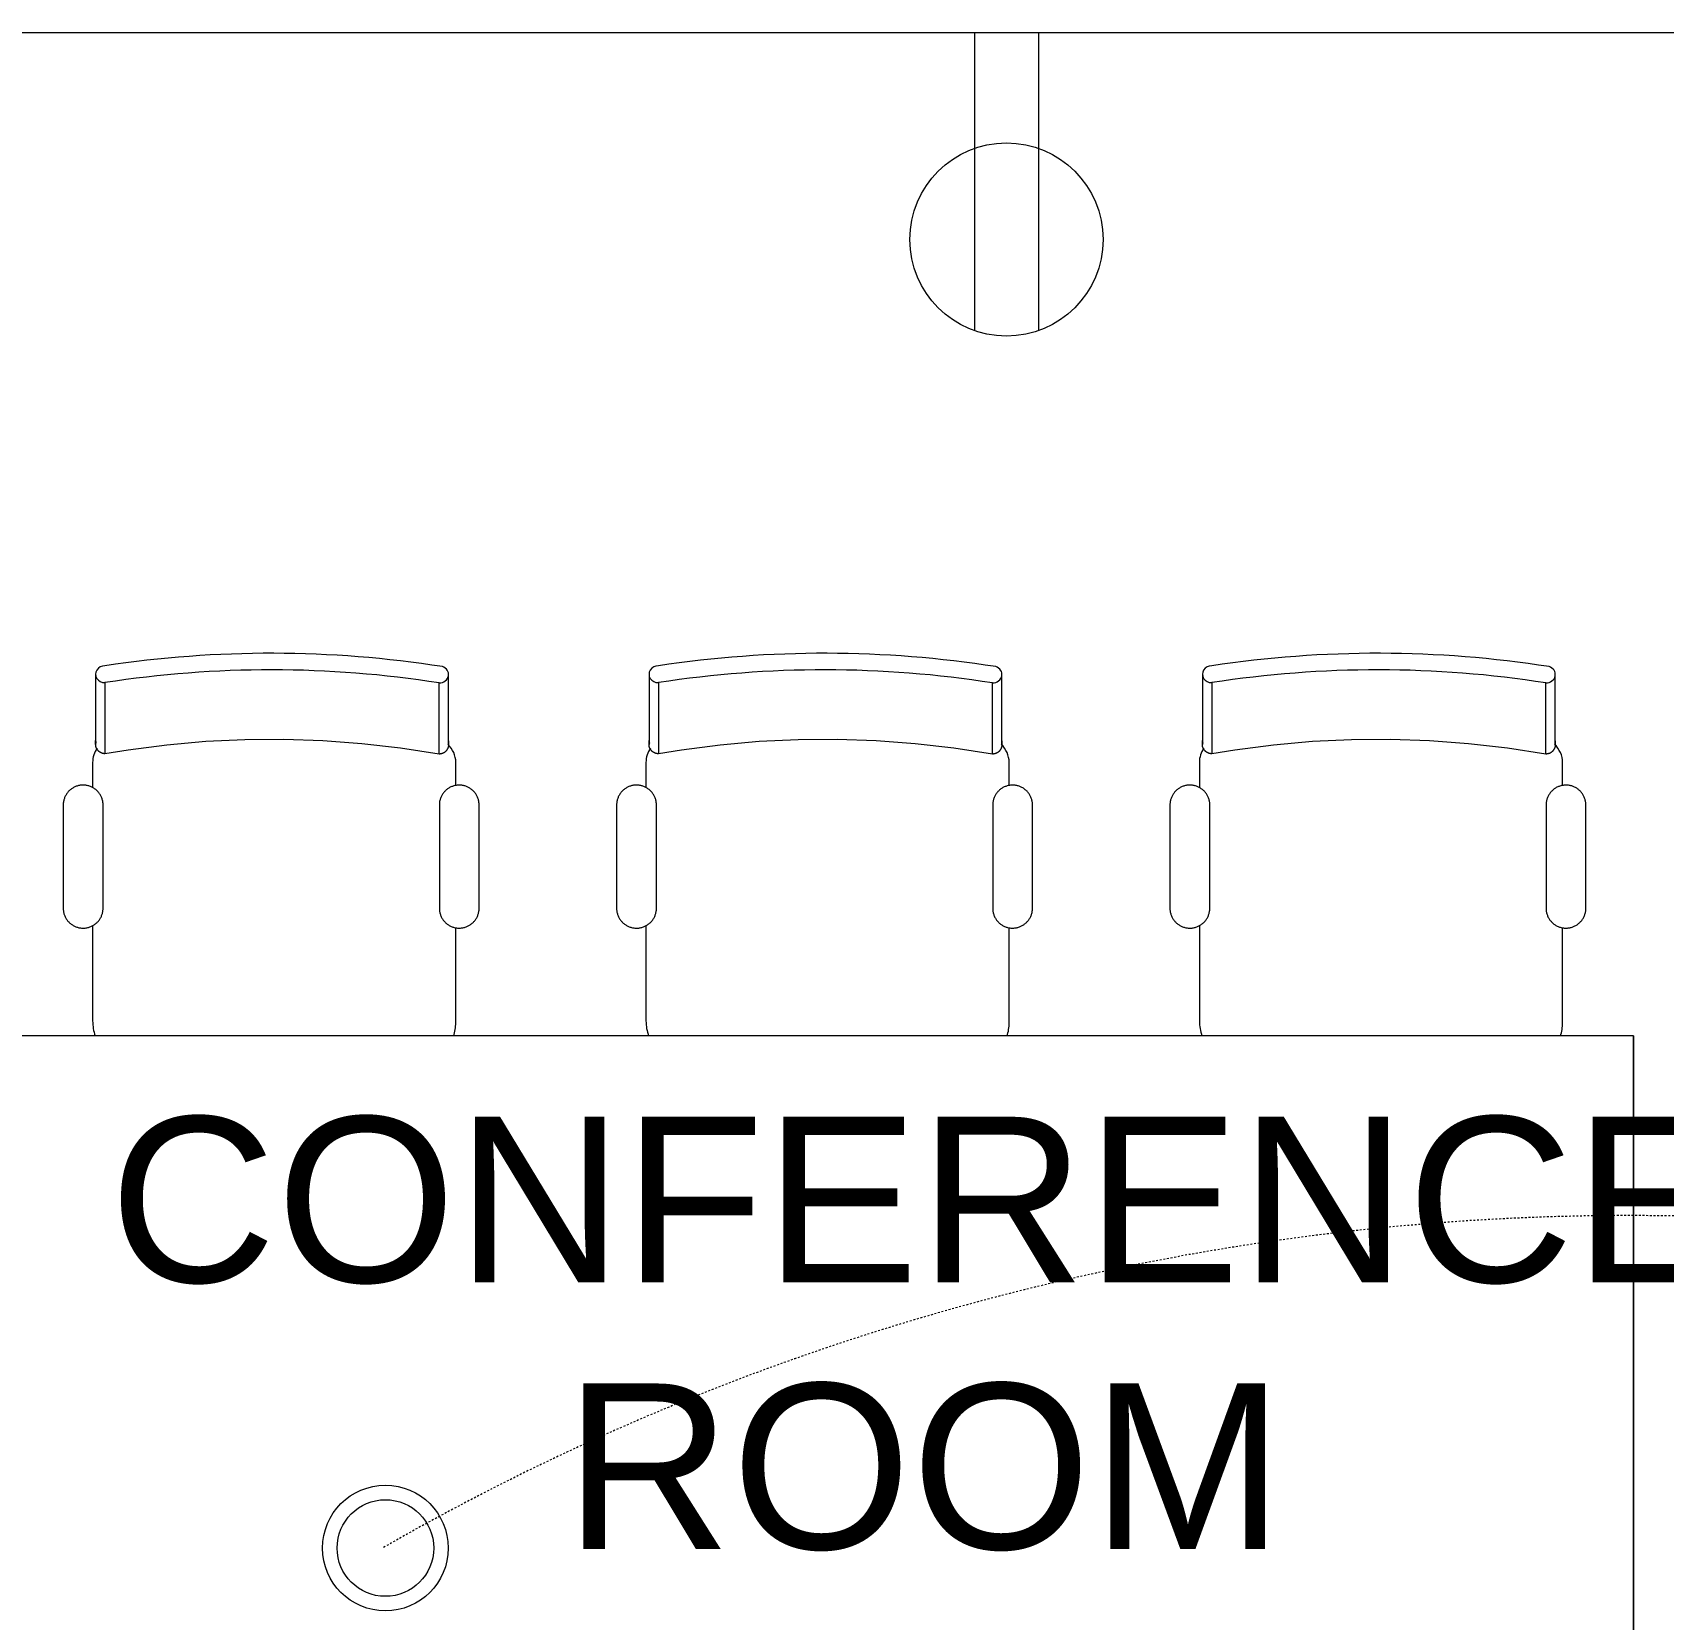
# Model space of a CAD drawing. Header units: inches. Extents: x 1 to 4284, y -575 to 745.
# Drawn here: x 1550.7 to 1639.3, y 375.7 to 462 of the extents above; entities that cross this region are included whole.
import ezdxf

# ---------------------------------------------------------------- set-up
doc = ezdxf.new("R2010")
doc.units = ezdxf.units.IN
doc.header["$MEASUREMENT"] = 0
doc.linetypes.add('Hidden 1_16_', pattern=[0.09375, 0.0625, -0.03125])
for name, color, linetype, lineweight in [('A-ANNO-NOTE', 131, 'Continuous', 20), ('A-AREA-IDEN', 2, 'Continuous', 20), ('A-DETL', 90, 'Continuous', 9), ('I-FURN', 30, 'Continuous', 9), ('I-WALL', 2, 'Continuous', 13)]:
    doc.layers.add(name, color=color, linetype=linetype, lineweight=lineweight)
doc.styles.add('Arial', font='arial.ttf', dxfattribs={"height": 9})

# ---------------------------------------------------------------- blocks, each defined once
blk = doc.blocks.new('Conf Table - Rect - Seats 10 - 10 x 4 - 3D - Typical-1548269-New Construction - Tel_Data_Elec Plan')
at = {"layer": 'I-FURN'}
for p, q in [((-60, 24), (-60, -24)), ((-60, -24), (-60, 24)), ((-65.873, -11.422), (-60.695, -11.422)), ((-60, -24), (60, -24)), ((-60, -24), (60, -24)), ((-56.14, -24.702), (-56.14, -29.88)), ((-36.397, -29.993), (-36.397, -24.813)), ((-26.057, -24.702), (-26.057, -29.88)), ((-6.314, -29.993), (-6.314, -24.813)), ((4.025, -24.702), (4.025, -29.88)), ((23.768, -29.993), (23.768, -24.813)), ((-57.409, -30.94), (-57.409, -36.549)), ((-55.245, -36.549), (-55.245, -30.94)), ((-36.966, -30.94), (-36.966, -36.549)), ((-34.798, -36.549), (-34.798, -30.94)), ((-27.327, -30.94), (-27.327, -36.549)), ((-25.162, -36.549), (-25.162, -30.94)), ((-6.883, -30.94), (-6.883, -36.549)), ((-4.715, -36.549), (-4.715, -30.94)), ((2.756, -30.94), (2.756, -36.549)), ((4.92, -36.549), (4.92, -30.94)), ((23.2, -30.94), (23.2, -36.549)), ((25.368, -36.549), (25.368, -30.94)), ((-56.14, -37.609), (-56.14, -38.864)), ((-36.397, -38.864), (-36.397, -37.492)), ((-26.057, -37.609), (-26.057, -38.864)), ((-6.314, -38.864), (-6.314, -37.492)), ((4.025, -37.609), (4.025, -38.864)), ((23.768, -38.864), (23.768, -37.492)), ((-55.239, -39.323), (-55.239, -43.186)), ((-37.069, -43.202), (-37.069, -39.34)), ((-25.157, -39.323), (-25.157, -43.186)), ((-6.986, -43.202), (-6.986, -39.34)), ((4.926, -39.323), (4.926, -43.186)), ((23.097, -43.202), (23.097, -39.34))]:
    blk.add_line(p, q, dxfattribs=at)
at = {"layer": 'I-FURN', "flags": 128}
for points in [[(-55.245, -30.94), (-55.246, -30.897), (-55.249, -30.854), (-55.253, -30.811), (-55.259, -30.768), (-55.267, -30.725), (-55.276, -30.683), (-55.287, -30.641), (-55.3, -30.6), (-55.315, -30.559), (-55.331, -30.519), (-55.348, -30.479), (-55.368, -30.441), (-55.388, -30.403), (-55.411, -30.366), (-55.434, -30.329), (-55.459, -30.294), (-55.486, -30.26), (-55.514, -30.227), (-55.543, -30.195), (-55.573, -30.164), (-55.605, -30.135), (-55.638, -30.106), (-55.672, -30.079), (-55.707, -30.054), (-55.743, -30.03), (-55.78, -30.007), (-55.817, -29.986), (-55.856, -29.966), (-55.895, -29.948), (-55.935, -29.932), (-55.976, -29.917), (-56.017, -29.904), (-56.059, -29.892), (-56.101, -29.882), (-56.143, -29.874), (-56.186, -29.867), (-56.229, -29.863), (-56.272, -29.86), (-56.316, -29.858), (-56.359, -29.859), (-56.402, -29.861), (-56.445, -29.865), (-56.488, -29.87), (-56.531, -29.878), (-56.573, -29.887), (-56.615, -29.897), (-56.657, -29.91), (-56.698, -29.924), (-56.738, -29.939), (-56.778, -29.956), (-56.817, -29.975), (-56.855, -29.996), (-56.892, -30.017), (-56.929, -30.041), (-56.964, -30.065), (-56.999, -30.092), (-57.032, -30.119), (-57.064, -30.148), (-57.095, -30.178), (-57.125, -30.209), (-57.154, -30.242), (-57.181, -30.276), (-57.207, -30.31), (-57.232, -30.346), (-57.255, -30.383), (-57.276, -30.42), (-57.296, -30.458), (-57.315, -30.498), (-57.332, -30.537), (-57.347, -30.578), (-57.361, -30.619), (-57.373, -30.66), (-57.383, -30.703), (-57.392, -30.745), (-57.399, -30.788), (-57.404, -30.831), (-57.407, -30.874), (-57.409, -30.917), (-57.409, -30.94)], [(-34.798, -30.94), (-34.799, -30.897), (-34.801, -30.854), (-34.806, -30.811), (-34.812, -30.768), (-34.819, -30.725), (-34.829, -30.683), (-34.84, -30.641), (-34.853, -30.599), (-34.867, -30.558), (-34.883, -30.518), (-34.901, -30.479), (-34.92, -30.44), (-34.941, -30.402), (-34.963, -30.364), (-34.987, -30.328), (-35.012, -30.293), (-35.039, -30.259), (-35.067, -30.226), (-35.096, -30.193), (-35.127, -30.163), (-35.158, -30.133), (-35.191, -30.105), (-35.225, -30.078), (-35.26, -30.052), (-35.296, -30.028), (-35.333, -30.005), (-35.371, -29.984), (-35.41, -29.965), (-35.449, -29.946), (-35.489, -29.93), (-35.53, -29.915), (-35.571, -29.902), (-35.613, -29.89), (-35.655, -29.88), (-35.698, -29.872), (-35.74, -29.866), (-35.784, -29.861), (-35.827, -29.858), (-35.87, -29.856), (-35.913, -29.857), (-35.957, -29.859), (-36, -29.863), (-36.043, -29.868), (-36.086, -29.876), (-36.128, -29.885), (-36.17, -29.895), (-36.212, -29.908), (-36.253, -29.922), (-36.293, -29.937), (-36.333, -29.955), (-36.372, -29.973), (-36.41, -29.994), (-36.448, -30.016), (-36.484, -30.039), (-36.52, -30.064), (-36.554, -30.09), (-36.588, -30.118), (-36.62, -30.147), (-36.651, -30.177), (-36.681, -30.208), (-36.71, -30.241), (-36.737, -30.274), (-36.763, -30.309), (-36.788, -30.345), (-36.811, -30.381), (-36.832, -30.419), (-36.852, -30.458), (-36.871, -30.497), (-36.888, -30.537), (-36.903, -30.577), (-36.917, -30.618), (-36.929, -30.66), (-36.939, -30.702), (-36.948, -30.745), (-36.955, -30.787), (-36.96, -30.83), (-36.964, -30.874), (-36.966, -30.917), (-36.966, -30.94)], [(-25.162, -30.94), (-25.163, -30.897), (-25.166, -30.854), (-25.17, -30.811), (-25.176, -30.768), (-25.184, -30.725), (-25.193, -30.683), (-25.205, -30.641), (-25.217, -30.6), (-25.232, -30.559), (-25.248, -30.519), (-25.266, -30.479), (-25.285, -30.441), (-25.306, -30.403), (-25.328, -30.366), (-25.351, -30.329), (-25.377, -30.294), (-25.403, -30.26), (-25.431, -30.227), (-25.46, -30.195), (-25.491, -30.164), (-25.522, -30.135), (-25.555, -30.106), (-25.589, -30.079), (-25.624, -30.054), (-25.66, -30.03), (-25.697, -30.007), (-25.735, -29.986), (-25.773, -29.966), (-25.812, -29.948), (-25.852, -29.932), (-25.893, -29.917), (-25.934, -29.904), (-25.976, -29.892), (-26.018, -29.882), (-26.061, -29.874), (-26.103, -29.867), (-26.146, -29.863), (-26.19, -29.86), (-26.233, -29.858), (-26.276, -29.859), (-26.319, -29.861), (-26.363, -29.865), (-26.405, -29.87), (-26.448, -29.878), (-26.49, -29.887), (-26.532, -29.897), (-26.574, -29.91), (-26.615, -29.924), (-26.655, -29.939), (-26.695, -29.956), (-26.734, -29.975), (-26.772, -29.996), (-26.809, -30.017), (-26.846, -30.041), (-26.881, -30.065), (-26.916, -30.092), (-26.949, -30.119), (-26.982, -30.148), (-27.013, -30.178), (-27.043, -30.209), (-27.071, -30.242), (-27.098, -30.276), (-27.124, -30.31), (-27.149, -30.346), (-27.172, -30.383), (-27.193, -30.42), (-27.213, -30.458), (-27.232, -30.498), (-27.249, -30.537), (-27.264, -30.578), (-27.278, -30.619), (-27.29, -30.66), (-27.3, -30.703), (-27.309, -30.745), (-27.316, -30.788), (-27.321, -30.831), (-27.325, -30.874), (-27.326, -30.917), (-27.327, -30.94)], [(-4.715, -30.94), (-4.716, -30.897), (-4.718, -30.854), (-4.723, -30.811), (-4.729, -30.768), (-4.737, -30.725), (-4.746, -30.683), (-4.757, -30.641), (-4.77, -30.599), (-4.784, -30.558), (-4.801, -30.518), (-4.818, -30.479), (-4.837, -30.44), (-4.858, -30.402), (-4.881, -30.364), (-4.904, -30.328), (-4.93, -30.293), (-4.956, -30.259), (-4.984, -30.226), (-5.013, -30.193), (-5.044, -30.163), (-5.075, -30.133), (-5.108, -30.105), (-5.142, -30.078), (-5.177, -30.052), (-5.213, -30.028), (-5.25, -30.005), (-5.288, -29.984), (-5.327, -29.965), (-5.366, -29.946), (-5.406, -29.93), (-5.447, -29.915), (-5.488, -29.902), (-5.53, -29.89), (-5.572, -29.88), (-5.615, -29.872), (-5.658, -29.866), (-5.701, -29.861), (-5.744, -29.858), (-5.787, -29.856), (-5.831, -29.857), (-5.874, -29.859), (-5.917, -29.863), (-5.96, -29.868), (-6.003, -29.876), (-6.045, -29.885), (-6.087, -29.895), (-6.129, -29.908), (-6.17, -29.922), (-6.21, -29.937), (-6.25, -29.955), (-6.289, -29.973), (-6.328, -29.994), (-6.365, -30.016), (-6.401, -30.039), (-6.437, -30.064), (-6.472, -30.09), (-6.505, -30.118), (-6.537, -30.147), (-6.569, -30.177), (-6.598, -30.208), (-6.627, -30.241), (-6.654, -30.274), (-6.68, -30.309), (-6.705, -30.345), (-6.728, -30.381), (-6.75, -30.419), (-6.77, -30.458), (-6.788, -30.497), (-6.805, -30.537), (-6.82, -30.577), (-6.834, -30.618), (-6.846, -30.66), (-6.857, -30.702), (-6.865, -30.745), (-6.872, -30.787), (-6.878, -30.83), (-6.881, -30.874), (-6.883, -30.917), (-6.883, -30.94)], [(4.92, -30.94), (4.919, -30.897), (4.917, -30.854), (4.913, -30.811), (4.906, -30.768), (4.899, -30.725), (4.889, -30.683), (4.878, -30.641), (4.865, -30.6), (4.851, -30.559), (4.835, -30.519), (4.817, -30.479), (4.798, -30.441), (4.777, -30.403), (4.755, -30.366), (4.731, -30.329), (4.706, -30.294), (4.68, -30.26), (4.652, -30.227), (4.623, -30.195), (4.592, -30.164), (4.56, -30.135), (4.528, -30.106), (4.494, -30.079), (4.459, -30.054), (4.423, -30.03), (4.386, -30.007), (4.348, -29.986), (4.31, -29.966), (4.27, -29.948), (4.23, -29.932), (4.19, -29.917), (4.148, -29.904), (4.107, -29.892), (4.065, -29.882), (4.022, -29.874), (3.979, -29.867), (3.936, -29.863), (3.893, -29.86), (3.85, -29.858), (3.807, -29.859), (3.763, -29.861), (3.72, -29.865), (3.677, -29.87), (3.635, -29.878), (3.592, -29.887), (3.55, -29.897), (3.509, -29.91), (3.468, -29.924), (3.428, -29.939), (3.388, -29.956), (3.349, -29.975), (3.311, -29.996), (3.273, -30.017), (3.237, -30.041), (3.201, -30.065), (3.167, -30.092), (3.133, -30.119), (3.101, -30.148), (3.07, -30.178), (3.04, -30.209), (3.012, -30.242), (2.984, -30.276), (2.958, -30.31), (2.934, -30.346), (2.911, -30.383), (2.889, -30.42), (2.869, -30.458), (2.851, -30.498), (2.834, -30.537), (2.819, -30.578), (2.805, -30.619), (2.793, -30.66), (2.783, -30.703), (2.774, -30.745), (2.767, -30.788), (2.762, -30.831), (2.758, -30.874), (2.756, -30.917), (2.756, -30.94)], [(25.368, -30.94), (25.367, -30.897), (25.364, -30.854), (25.36, -30.811), (25.354, -30.768), (25.346, -30.725), (25.337, -30.683), (25.326, -30.641), (25.313, -30.599), (25.298, -30.558), (25.282, -30.518), (25.265, -30.479), (25.245, -30.44), (25.225, -30.402), (25.202, -30.364), (25.178, -30.328), (25.153, -30.293), (25.127, -30.259), (25.099, -30.226), (25.07, -30.193), (25.039, -30.163), (25.007, -30.133), (24.974, -30.105), (24.94, -30.078), (24.905, -30.052), (24.869, -30.028), (24.833, -30.005), (24.795, -29.984), (24.756, -29.965), (24.717, -29.946), (24.677, -29.93), (24.636, -29.915), (24.595, -29.902), (24.553, -29.89), (24.511, -29.88), (24.468, -29.872), (24.425, -29.866), (24.382, -29.861), (24.339, -29.858), (24.295, -29.856), (24.252, -29.857), (24.209, -29.859), (24.166, -29.863), (24.123, -29.868), (24.08, -29.876), (24.037, -29.885), (23.995, -29.895), (23.954, -29.908), (23.913, -29.922), (23.872, -29.937), (23.833, -29.955), (23.794, -29.973), (23.755, -29.994), (23.718, -30.016), (23.681, -30.039), (23.646, -30.064), (23.611, -30.09), (23.578, -30.118), (23.545, -30.147), (23.514, -30.177), (23.484, -30.208), (23.456, -30.241), (23.428, -30.274), (23.402, -30.309), (23.378, -30.345), (23.355, -30.381), (23.333, -30.419), (23.313, -30.458), (23.295, -30.497), (23.278, -30.537), (23.262, -30.577), (23.249, -30.618), (23.237, -30.66), (23.226, -30.702), (23.217, -30.745), (23.21, -30.787), (23.205, -30.83), (23.202, -30.874), (23.2, -30.917), (23.2, -30.94)], [(-57.409, -36.549), (-57.409, -36.592), (-57.406, -36.635), (-57.402, -36.678), (-57.396, -36.721), (-57.388, -36.764), (-57.378, -36.806), (-57.367, -36.848), (-57.355, -36.889), (-57.34, -36.93), (-57.324, -36.97), (-57.306, -37.01), (-57.287, -37.048), (-57.266, -37.086), (-57.244, -37.123), (-57.22, -37.16), (-57.195, -37.195), (-57.169, -37.229), (-57.141, -37.262), (-57.112, -37.294), (-57.081, -37.325), (-57.05, -37.354), (-57.017, -37.383), (-56.983, -37.41), (-56.948, -37.435), (-56.912, -37.459), (-56.875, -37.482), (-56.837, -37.503), (-56.799, -37.523), (-56.759, -37.541), (-56.719, -37.557), (-56.679, -37.572), (-56.638, -37.585), (-56.596, -37.597), (-56.554, -37.607), (-56.511, -37.615), (-56.468, -37.621), (-56.425, -37.626), (-56.382, -37.629), (-56.339, -37.631), (-56.296, -37.63), (-56.253, -37.628), (-56.209, -37.624), (-56.166, -37.619), (-56.124, -37.611), (-56.081, -37.602), (-56.04, -37.592), (-55.998, -37.579), (-55.957, -37.565), (-55.917, -37.55), (-55.877, -37.533), (-55.838, -37.514), (-55.8, -37.493), (-55.762, -37.472), (-55.726, -37.448), (-55.691, -37.424), (-55.656, -37.397), (-55.623, -37.37), (-55.59, -37.341), (-55.559, -37.311), (-55.529, -37.28), (-55.501, -37.247), (-55.474, -37.213), (-55.448, -37.179), (-55.423, -37.143), (-55.4, -37.106), (-55.379, -37.069), (-55.359, -37.031), (-55.34, -36.991), (-55.323, -36.952), (-55.308, -36.911), (-55.294, -36.87), (-55.282, -36.828), (-55.272, -36.786), (-55.263, -36.744), (-55.256, -36.701), (-55.251, -36.658), (-55.247, -36.615), (-55.246, -36.572), (-55.245, -36.549)], [(-36.966, -36.549), (-36.965, -36.592), (-36.962, -36.635), (-36.958, -36.678), (-36.952, -36.721), (-36.944, -36.764), (-36.935, -36.806), (-36.924, -36.848), (-36.911, -36.89), (-36.896, -36.931), (-36.88, -36.971), (-36.863, -37.01), (-36.843, -37.049), (-36.823, -37.087), (-36.8, -37.124), (-36.777, -37.161), (-36.751, -37.196), (-36.725, -37.23), (-36.697, -37.263), (-36.668, -37.295), (-36.637, -37.326), (-36.605, -37.356), (-36.573, -37.384), (-36.539, -37.411), (-36.504, -37.437), (-36.468, -37.461), (-36.431, -37.484), (-36.393, -37.505), (-36.354, -37.524), (-36.315, -37.543), (-36.275, -37.559), (-36.234, -37.574), (-36.193, -37.587), (-36.151, -37.599), (-36.109, -37.609), (-36.066, -37.617), (-36.023, -37.623), (-35.98, -37.628), (-35.937, -37.631), (-35.894, -37.633), (-35.85, -37.632), (-35.807, -37.63), (-35.764, -37.626), (-35.721, -37.621), (-35.678, -37.613), (-35.636, -37.604), (-35.593, -37.594), (-35.552, -37.581), (-35.511, -37.567), (-35.47, -37.552), (-35.431, -37.534), (-35.392, -37.516), (-35.353, -37.495), (-35.316, -37.473), (-35.279, -37.45), (-35.244, -37.425), (-35.209, -37.399), (-35.176, -37.371), (-35.144, -37.342), (-35.112, -37.312), (-35.082, -37.281), (-35.054, -37.248), (-35.026, -37.215), (-35.001, -37.18), (-34.976, -37.144), (-34.953, -37.107), (-34.931, -37.07), (-34.911, -37.031), (-34.893, -36.992), (-34.876, -36.952), (-34.86, -36.912), (-34.847, -36.871), (-34.835, -36.829), (-34.824, -36.787), (-34.816, -36.744), (-34.809, -36.702), (-34.803, -36.659), (-34.8, -36.615), (-34.798, -36.572), (-34.798, -36.549)], [(-27.327, -36.549), (-27.326, -36.592), (-27.323, -36.635), (-27.319, -36.678), (-27.313, -36.721), (-27.305, -36.764), (-27.296, -36.806), (-27.285, -36.848), (-27.272, -36.889), (-27.257, -36.93), (-27.241, -36.97), (-27.224, -37.01), (-27.204, -37.048), (-27.184, -37.086), (-27.161, -37.123), (-27.138, -37.16), (-27.113, -37.195), (-27.086, -37.229), (-27.058, -37.262), (-27.029, -37.294), (-26.998, -37.325), (-26.967, -37.354), (-26.934, -37.383), (-26.9, -37.41), (-26.865, -37.435), (-26.829, -37.459), (-26.792, -37.482), (-26.755, -37.503), (-26.716, -37.523), (-26.677, -37.541), (-26.637, -37.557), (-26.596, -37.572), (-26.555, -37.585), (-26.513, -37.597), (-26.471, -37.607), (-26.429, -37.615), (-26.386, -37.621), (-26.343, -37.626), (-26.3, -37.629), (-26.256, -37.631), (-26.213, -37.63), (-26.17, -37.628), (-26.127, -37.624), (-26.084, -37.619), (-26.041, -37.611), (-25.999, -37.602), (-25.957, -37.592), (-25.915, -37.579), (-25.874, -37.565), (-25.834, -37.55), (-25.794, -37.533), (-25.755, -37.514), (-25.717, -37.493), (-25.68, -37.472), (-25.643, -37.448), (-25.608, -37.424), (-25.573, -37.397), (-25.54, -37.37), (-25.508, -37.341), (-25.477, -37.311), (-25.447, -37.28), (-25.418, -37.247), (-25.391, -37.213), (-25.365, -37.179), (-25.34, -37.143), (-25.317, -37.106), (-25.296, -37.069), (-25.276, -37.031), (-25.257, -36.991), (-25.24, -36.952), (-25.225, -36.911), (-25.211, -36.87), (-25.199, -36.828), (-25.189, -36.786), (-25.18, -36.744), (-25.173, -36.701), (-25.168, -36.658), (-25.165, -36.615), (-25.163, -36.572), (-25.162, -36.549)], [(-6.883, -36.549), (-6.882, -36.592), (-6.88, -36.635), (-6.875, -36.678), (-6.869, -36.721), (-6.862, -36.764), (-6.852, -36.806), (-6.841, -36.848), (-6.828, -36.89), (-6.814, -36.931), (-6.798, -36.971), (-6.78, -37.01), (-6.761, -37.049), (-6.74, -37.087), (-6.718, -37.124), (-6.694, -37.161), (-6.669, -37.196), (-6.642, -37.23), (-6.614, -37.263), (-6.585, -37.295), (-6.554, -37.326), (-6.523, -37.356), (-6.49, -37.384), (-6.456, -37.411), (-6.421, -37.437), (-6.385, -37.461), (-6.348, -37.484), (-6.31, -37.505), (-6.271, -37.524), (-6.232, -37.543), (-6.192, -37.559), (-6.151, -37.574), (-6.11, -37.587), (-6.068, -37.599), (-6.026, -37.609), (-5.983, -37.617), (-5.94, -37.623), (-5.897, -37.628), (-5.854, -37.631), (-5.811, -37.633), (-5.767, -37.632), (-5.724, -37.63), (-5.681, -37.626), (-5.638, -37.621), (-5.595, -37.613), (-5.553, -37.604), (-5.511, -37.594), (-5.469, -37.581), (-5.428, -37.567), (-5.388, -37.552), (-5.348, -37.534), (-5.309, -37.516), (-5.271, -37.495), (-5.233, -37.473), (-5.197, -37.45), (-5.161, -37.425), (-5.127, -37.399), (-5.093, -37.371), (-5.061, -37.342), (-5.03, -37.312), (-5, -37.281), (-4.971, -37.248), (-4.944, -37.215), (-4.918, -37.18), (-4.893, -37.144), (-4.87, -37.107), (-4.849, -37.07), (-4.828, -37.031), (-4.81, -36.992), (-4.793, -36.952), (-4.778, -36.912), (-4.764, -36.871), (-4.752, -36.829), (-4.741, -36.787), (-4.733, -36.744), (-4.726, -36.702), (-4.721, -36.659), (-4.717, -36.615), (-4.715, -36.572), (-4.715, -36.549)], [(2.756, -36.549), (2.757, -36.592), (2.76, -36.635), (2.764, -36.678), (2.77, -36.721), (2.778, -36.764), (2.787, -36.806), (2.798, -36.848), (2.811, -36.889), (2.825, -36.93), (2.842, -36.97), (2.859, -37.01), (2.878, -37.048), (2.899, -37.086), (2.921, -37.123), (2.945, -37.16), (2.97, -37.195), (2.997, -37.229), (3.025, -37.262), (3.054, -37.294), (3.084, -37.325), (3.116, -37.354), (3.149, -37.383), (3.183, -37.41), (3.218, -37.435), (3.254, -37.459), (3.29, -37.482), (3.328, -37.503), (3.367, -37.523), (3.406, -37.541), (3.446, -37.557), (3.487, -37.572), (3.528, -37.585), (3.57, -37.597), (3.612, -37.607), (3.654, -37.615), (3.697, -37.621), (3.74, -37.626), (3.783, -37.629), (3.827, -37.631), (3.87, -37.63), (3.913, -37.628), (3.956, -37.624), (3.999, -37.619), (4.042, -37.611), (4.084, -37.602), (4.126, -37.592), (4.167, -37.579), (4.208, -37.565), (4.249, -37.55), (4.289, -37.533), (4.327, -37.514), (4.366, -37.493), (4.403, -37.472), (4.44, -37.448), (4.475, -37.424), (4.509, -37.397), (4.543, -37.37), (4.575, -37.341), (4.606, -37.311), (4.636, -37.28), (4.665, -37.247), (4.692, -37.213), (4.718, -37.179), (4.742, -37.143), (4.765, -37.106), (4.787, -37.069), (4.807, -37.031), (4.826, -36.991), (4.842, -36.952), (4.858, -36.911), (4.871, -36.87), (4.883, -36.828), (4.894, -36.786), (4.903, -36.744), (4.909, -36.701), (4.915, -36.658), (4.918, -36.615), (4.92, -36.572), (4.92, -36.549)], [(23.2, -36.549), (23.201, -36.592), (23.203, -36.635), (23.207, -36.678), (23.213, -36.721), (23.221, -36.764), (23.231, -36.806), (23.242, -36.848), (23.255, -36.89), (23.269, -36.931), (23.285, -36.971), (23.303, -37.01), (23.322, -37.049), (23.343, -37.087), (23.365, -37.124), (23.389, -37.161), (23.414, -37.196), (23.441, -37.23), (23.469, -37.263), (23.498, -37.295), (23.528, -37.326), (23.56, -37.356), (23.593, -37.384), (23.627, -37.411), (23.662, -37.437), (23.698, -37.461), (23.735, -37.484), (23.773, -37.505), (23.811, -37.524), (23.851, -37.543), (23.891, -37.559), (23.932, -37.574), (23.973, -37.587), (24.015, -37.599), (24.057, -37.609), (24.099, -37.617), (24.142, -37.623), (24.185, -37.628), (24.229, -37.631), (24.272, -37.633), (24.315, -37.632), (24.359, -37.63), (24.402, -37.626), (24.445, -37.621), (24.488, -37.613), (24.53, -37.604), (24.572, -37.594), (24.614, -37.581), (24.655, -37.567), (24.695, -37.552), (24.735, -37.534), (24.774, -37.516), (24.812, -37.495), (24.85, -37.473), (24.886, -37.45), (24.922, -37.425), (24.956, -37.399), (24.99, -37.371), (25.022, -37.342), (25.053, -37.312), (25.083, -37.281), (25.112, -37.248), (25.139, -37.215), (25.165, -37.18), (25.19, -37.144), (25.213, -37.107), (25.234, -37.07), (25.254, -37.031), (25.273, -36.992), (25.29, -36.952), (25.305, -36.912), (25.319, -36.871), (25.331, -36.829), (25.341, -36.787), (25.35, -36.744), (25.357, -36.702), (25.362, -36.659), (25.366, -36.615), (25.368, -36.572), (25.368, -36.549)], [(-55.747, -39.829), (-55.746, -39.809), (-55.745, -39.789), (-55.743, -39.768), (-55.74, -39.748), (-55.737, -39.728), (-55.732, -39.708), (-55.727, -39.689), (-55.721, -39.669), (-55.714, -39.65), (-55.707, -39.631), (-55.698, -39.613), (-55.689, -39.595), (-55.68, -39.577), (-55.669, -39.56), (-55.658, -39.543), (-55.646, -39.526), (-55.634, -39.51), (-55.621, -39.494), (-55.607, -39.479), (-55.593, -39.465), (-55.578, -39.451), (-55.563, -39.438), (-55.547, -39.425), (-55.53, -39.413), (-55.513, -39.402), (-55.496, -39.391), (-55.478, -39.382), (-55.46, -39.372), (-55.442, -39.364), (-55.423, -39.356), (-55.404, -39.349), (-55.385, -39.343), (-55.365, -39.338), (-55.345, -39.333), (-55.326, -39.329), (-55.305, -39.326), (-55.285, -39.324), (-55.265, -39.322), (-55.245, -39.322), (-55.239, -39.322)], [(-55.747, -40.031), (-55.747, -39.905), (-55.747, -39.839), (-55.747, -39.829)], [(-55.747, -39.829), (-55.747, -39.859), (-55.747, -39.95), (-55.747, -40.102), (-55.747, -40.314), (-55.747, -40.585), (-55.747, -40.916), (-55.747, -41.306), (-55.747, -41.755), (-55.747, -42.26), (-55.747, -42.823), (-55.747, -43.442), (-55.747, -43.643)], [(-55.239, -39.322), (-53.141, -39.645), (-51.03, -39.884), (-48.913, -40.039), (-46.79, -40.109), (-44.667, -40.094), (-42.546, -39.994), (-40.43, -39.809), (-38.324, -39.54), (-37.069, -39.339)], [(-37.069, -39.339), (-37.049, -39.339), (-37.028, -39.34), (-37.008, -39.342), (-36.988, -39.345), (-36.968, -39.349), (-36.948, -39.353), (-36.929, -39.359), (-36.909, -39.365), (-36.89, -39.371), (-36.871, -39.379), (-36.853, -39.387), (-36.835, -39.396), (-36.817, -39.406), (-36.799, -39.416), (-36.782, -39.427), (-36.766, -39.439), (-36.75, -39.452), (-36.734, -39.465), (-36.719, -39.478), (-36.705, -39.493), (-36.691, -39.508), (-36.678, -39.523), (-36.665, -39.539), (-36.653, -39.555), (-36.642, -39.572), (-36.631, -39.589), (-36.621, -39.607), (-36.612, -39.625), (-36.604, -39.644), (-36.596, -39.662), (-36.589, -39.681), (-36.583, -39.701), (-36.577, -39.72), (-36.573, -39.74), (-36.569, -39.76), (-36.566, -39.78), (-36.564, -39.8), (-36.562, -39.82), (-36.562, -39.841), (-36.562, -39.846)], [(-36.562, -43.658), (-36.562, -43.023), (-36.562, -42.443), (-36.562, -41.92), (-36.562, -41.454), (-36.562, -41.046), (-36.562, -40.697), (-36.562, -40.407), (-36.562, -40.177), (-36.562, -40.007), (-36.562, -39.898), (-36.562, -39.849), (-36.562, -39.846)], [(-36.562, -39.846), (-36.562, -39.876), (-36.562, -39.967), (-36.562, -40.048)], [(-25.664, -39.829), (-25.664, -39.809), (-25.662, -39.789), (-25.66, -39.768), (-25.657, -39.748), (-25.654, -39.728), (-25.649, -39.708), (-25.644, -39.689), (-25.638, -39.669), (-25.631, -39.65), (-25.624, -39.631), (-25.616, -39.613), (-25.607, -39.595), (-25.597, -39.577), (-25.586, -39.56), (-25.575, -39.543), (-25.564, -39.526), (-25.551, -39.51), (-25.538, -39.494), (-25.524, -39.479), (-25.51, -39.465), (-25.495, -39.451), (-25.48, -39.438), (-25.464, -39.425), (-25.448, -39.413), (-25.431, -39.402), (-25.413, -39.391), (-25.396, -39.382), (-25.378, -39.372), (-25.359, -39.364), (-25.34, -39.356), (-25.321, -39.349), (-25.302, -39.343), (-25.282, -39.338), (-25.263, -39.333), (-25.243, -39.329), (-25.223, -39.326), (-25.203, -39.324), (-25.182, -39.322), (-25.162, -39.322), (-25.157, -39.322)], [(-25.664, -40.031), (-25.664, -39.905), (-25.664, -39.839), (-25.664, -39.829)], [(-25.664, -39.829), (-25.664, -39.859), (-25.664, -39.95), (-25.664, -40.102), (-25.664, -40.314), (-25.664, -40.585), (-25.664, -40.916), (-25.664, -41.306), (-25.664, -41.755), (-25.664, -42.26), (-25.664, -42.823), (-25.664, -43.442), (-25.664, -43.643)], [(-25.157, -39.322), (-23.058, -39.645), (-20.948, -39.884), (-18.83, -40.039), (-16.707, -40.109), (-14.584, -40.094), (-12.463, -39.994), (-10.347, -39.809), (-8.241, -39.54), (-6.986, -39.339)], [(-6.986, -39.339), (-6.966, -39.339), (-6.946, -39.34), (-6.925, -39.342), (-6.905, -39.345), (-6.885, -39.349), (-6.865, -39.353), (-6.846, -39.359), (-6.826, -39.365), (-6.807, -39.371), (-6.789, -39.379), (-6.77, -39.387), (-6.752, -39.396), (-6.734, -39.406), (-6.717, -39.416), (-6.7, -39.427), (-6.683, -39.439), (-6.667, -39.452), (-6.652, -39.465), (-6.637, -39.478), (-6.622, -39.493), (-6.608, -39.508), (-6.595, -39.523), (-6.582, -39.539), (-6.571, -39.555), (-6.559, -39.572), (-6.549, -39.589), (-6.539, -39.607), (-6.529, -39.625), (-6.521, -39.644), (-6.513, -39.662), (-6.506, -39.681), (-6.5, -39.701), (-6.495, -39.72), (-6.49, -39.74), (-6.486, -39.76), (-6.483, -39.78), (-6.481, -39.8), (-6.479, -39.82), (-6.479, -39.841), (-6.479, -39.846)], [(-6.479, -43.658), (-6.479, -43.023), (-6.479, -42.443), (-6.479, -41.92), (-6.479, -41.454), (-6.479, -41.046), (-6.479, -40.697), (-6.479, -40.407), (-6.479, -40.177), (-6.479, -40.007), (-6.479, -39.898), (-6.479, -39.849), (-6.479, -39.846)], [(-6.479, -39.846), (-6.479, -39.876), (-6.479, -39.967), (-6.479, -40.048)], [(4.419, -39.829), (4.419, -39.809), (4.42, -39.789), (4.422, -39.768), (4.425, -39.748), (4.429, -39.728), (4.433, -39.708), (4.439, -39.689), (4.445, -39.669), (4.451, -39.65), (4.459, -39.631), (4.467, -39.613), (4.476, -39.595), (4.486, -39.577), (4.496, -39.56), (4.507, -39.543), (4.519, -39.526), (4.532, -39.51), (4.545, -39.494), (4.558, -39.479), (4.573, -39.465), (4.588, -39.451), (4.603, -39.438), (4.619, -39.425), (4.635, -39.413), (4.652, -39.402), (4.669, -39.391), (4.687, -39.382), (4.705, -39.372), (4.724, -39.364), (4.742, -39.356), (4.761, -39.349), (4.781, -39.343), (4.8, -39.338), (4.82, -39.333), (4.84, -39.329), (4.86, -39.326), (4.88, -39.324), (4.9, -39.322), (4.921, -39.322), (4.926, -39.322)], [(4.419, -40.031), (4.419, -39.905), (4.419, -39.839), (4.419, -39.829)], [(4.419, -39.829), (4.419, -39.859), (4.419, -39.95), (4.419, -40.102), (4.419, -40.314), (4.419, -40.585), (4.419, -40.916), (4.419, -41.306), (4.419, -41.755), (4.419, -42.26), (4.419, -42.823), (4.419, -43.442), (4.419, -43.643)], [(4.926, -39.322), (7.025, -39.645), (9.135, -39.884), (11.253, -40.039), (13.375, -40.109), (15.499, -40.094), (17.62, -39.994), (19.736, -39.809), (21.842, -39.54), (23.097, -39.339)], [(23.097, -39.339), (23.117, -39.339), (23.137, -39.34), (23.157, -39.342), (23.178, -39.345), (23.197, -39.349), (23.217, -39.353), (23.237, -39.359), (23.256, -39.365), (23.275, -39.371), (23.294, -39.379), (23.313, -39.387), (23.331, -39.396), (23.349, -39.406), (23.366, -39.416), (23.383, -39.427), (23.4, -39.439), (23.416, -39.452), (23.431, -39.465), (23.446, -39.478), (23.461, -39.493), (23.474, -39.508), (23.488, -39.523), (23.5, -39.539), (23.512, -39.555), (23.524, -39.572), (23.534, -39.589), (23.544, -39.607), (23.553, -39.625), (23.562, -39.644), (23.57, -39.662), (23.576, -39.681), (23.583, -39.701), (23.588, -39.72), (23.593, -39.74), (23.597, -39.76), (23.6, -39.78), (23.602, -39.8), (23.603, -39.82), (23.604, -39.841), (23.604, -39.846)], [(23.604, -43.658), (23.604, -43.023), (23.604, -42.443), (23.604, -41.92), (23.604, -41.454), (23.604, -41.046), (23.604, -40.697), (23.604, -40.407), (23.604, -40.177), (23.604, -40.007), (23.604, -39.898), (23.604, -39.849), (23.604, -39.846)], [(23.604, -39.846), (23.604, -39.876), (23.604, -39.967), (23.604, -40.048)]]:
    blk.add_lwpolyline(points, dxfattribs=at)
at = {"layer": 'I-FURN'}
for centre, radius, start, end in [((-60.695, -9.124), 2.298, 270, 287.71403), ((-53.842, -24.702), 2.298, 162.09515, 180), ((-38.816, -24.813), 2.419, 0, 19.78776), ((-23.759, -24.702), 2.298, 162.09515, 180), ((-8.733, -24.813), 2.419, 0, 19.78776), ((6.324, -24.702), 2.298, 162.09515, 180), ((21.349, -24.813), 2.419, 0, 19.78776), ((-54.822, -38.864), 1.319, 180, 227.81266), ((-37.716, -38.864), 1.319, 324.27733, 0), ((-24.739, -38.864), 1.319, 180, 227.81266), ((-7.633, -38.864), 1.319, 324.27733, 0), ((5.344, -38.864), 1.319, 180, 227.81266), ((22.45, -38.864), 1.319, 324.27733, 0)]:
    blk.add_arc(centre, radius, start, end, dxfattribs=at)
for centre, major_axis, ratio, start_param, end_param in [((-55.239, -40.031), (0.507, 0), 0.99468, 3.097536, 3.287158), ((-37.069, -40.048), (0.507, 0), 0.99468, 0, 0.261799), ((-25.157, -40.031), (0.507, 0), 0.99468, 3.097536, 3.287158), ((-6.986, -40.048), (0.507, 0), 0.99468, 0, 0.261799), ((4.926, -40.031), (0.507, 0), 0.99468, 3.097536, 3.287158), ((23.097, -40.048), (0.507, 0), 0.99468, 0, 0.261799), ((-55.239, -43.643), (0.507, 0), 0.899459, 1.570796, 4.369819), ((-46.105, 3.856), (53.092, 0), 0.899459, 4.539475, 4.883411), ((-37.069, -43.658), (0.507, 0), 0.899459, 4.712389, 7.853982), ((-25.157, -43.643), (0.507, 0), 0.899459, 1.570796, 4.369819), ((-16.022, 3.856), (53.092, 0), 0.899459, 4.539475, 4.883411), ((-6.986, -43.658), (0.507, 0), 0.899459, 4.712389, 7.853982), ((4.926, -43.643), (0.507, 0), 0.899459, 1.570796, 4.369819), ((14.061, 3.856), (53.092, 0), 0.899459, 4.539475, 4.883411), ((23.097, -43.658), (0.507, 0), 0.899459, 4.712389, 7.853982), ((-46.105, 3.856), (54.092, 0), 0.899459, 4.539505, 4.880219), ((-16.022, 3.856), (54.092, 0), 0.899459, 4.539505, 4.880219), ((14.061, 3.856), (54.092, 0), 0.899459, 4.539505, 4.880219)]:
    blk.add_ellipse(centre, major_axis=major_axis, ratio=ratio, start_param=start_param, end_param=end_param, dxfattribs=at)

msp = doc.modelspace()

# ---------------------------------------------------------------- linework, layer by layer
at = {"layer": 'A-ANNO-NOTE'}
for p, q in [((1601.876, 461.97), (1601.876, 445.771)), ((1605.36, 461.97), (1605.36, 445.771))]:
    msp.add_line(p, q, dxfattribs=at)
for centre, radius in [((1603.618, 450.724), 5.25), ((1569.855, 379.592), 3.417), ((1569.855, 379.592), 2.625)]:
    msp.add_circle(centre, radius, dxfattribs=at)
at = {"layer": 'A-DETL', "linetype": 'Hidden 1_16_', "lineweight": 20}
msp.add_arc((1637.514, 261.394), 136.273, 60.15394, 119.84606, dxfattribs=at)
at = {"layer": 'I-WALL', "color": 250, "lineweight": 20}
msp.add_line((1475.717, 461.97), (1705.333, 461.97), dxfattribs=at)

# ---------------------------------------------------------------- block references
at = {"layer": 'I-FURN', "rotation": 180}
msp.add_blockref('Conf Table - Rect - Seats 10 - 10 x 4 - 3D - Typical-1548269-New Construction - Tel_Data_Elec Plan', (1577.708, 383.433), dxfattribs=at)

# ---------------------------------------------------------------- texts
at = {"layer": 'A-AREA-IDEN', "lineweight": 9, "char_height": 9, "attachment_point": 1, "style": 'Arial'}
for s, insert, width in [('CONFERENCE', (1554.84, 403.037), 108.474), ('ROOM', (1579.59, 388.537), 48.48)]:
    msp.add_mtext(s, dxfattribs=dict(at, insert=insert, width=width))

doc.saveas('drawing.dxf')
